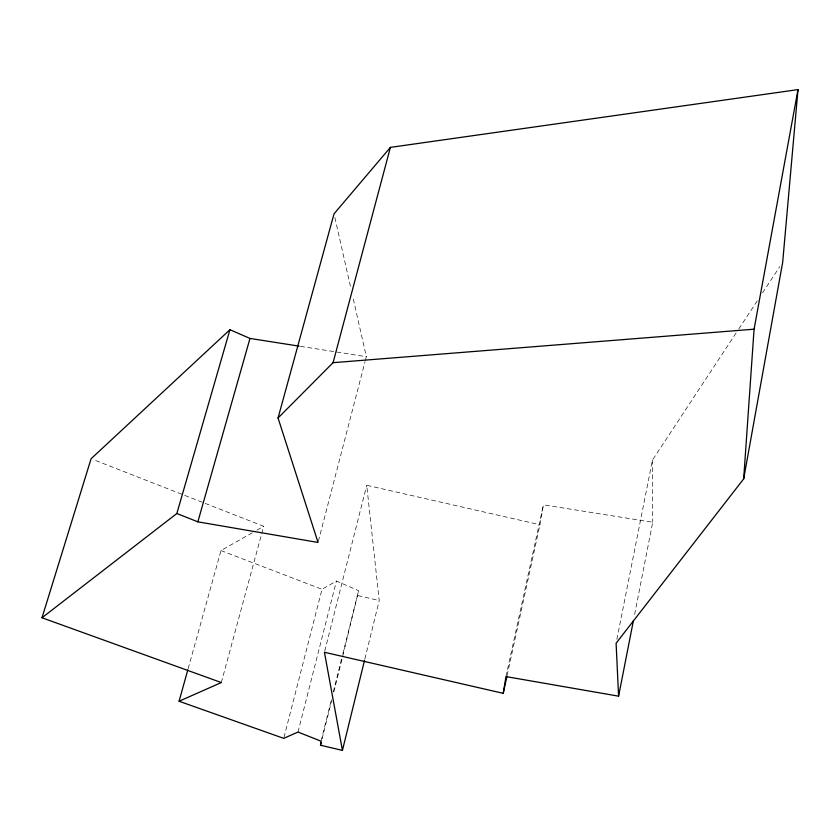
<?xml version="1.0" encoding="UTF-8"?>
<svg xmlns="http://www.w3.org/2000/svg" width="840" height="840" viewBox="0 0 840 840"><rect width="100%" height="100%" fill="white"/><g stroke="black" fill="none" stroke-linecap="round" stroke-linejoin="round"><path stroke-width="0.63" stroke-dasharray="4.2 3.15" d="M342.678 656.45L358.617 590.688L336.431 581.049L322.014 589.281L283.721 738.36M507.119 675.454L539.962 524.738L543.428 504.84L652.712 522.249L634.148 616.885M616.865 639.387L652.47 460.058L738.077 330.005M505.974 676.589L543.428 504.84M364.875 658.959L379.207 600.548L366.733 485.289L539.962 524.738M322.098 738.906L331.916 699.583M333.816 691.971L342.363 657.72M321.027 741.163L331.454 699.437M333.344 691.845L341.565 658.97M342.825 653.909L358.617 590.688M298 732.05L336.431 581.049M324.755 651L366.733 485.289M318.381 541.191L365.022 361.725M365.358 360.465L366.334 356.675L352.79 296.73M221.319 682.553L263.708 526.281L93.513 459.701M188.16 668.598L220.994 550.578L252.472 532.676M738.801 328.913L758.216 299.407M762.531 292.845L779.803 266.627M256.966 530.114L263.708 526.281M300.405 346.332L366.334 356.675M357.882 595.571L379.207 600.548M220.994 550.578L322.014 589.281M334.908 217.665L350.763 287.805M652.47 460.058L652.712 522.249"/><path stroke-width="1.26" d="M179.078 701.243L283.721 738.36L298 732.05L321.027 741.163L320.512 745.248L342.437 750.393L324.429 652.271L503.223 693.336L505.974 676.589L618.597 696.171L616.098 643.23L743.673 478.884L754.068 329.196L798 89.607L390.39 147.378L334.036 213.833L278.05 418.005L318.045 542.451L197.852 521.84L176.852 513.503L42 617.768L221.319 682.553L179.078 701.243L187.814 669.858M798 89.607L782.681 262.248L743.673 478.884M618.597 696.171L633.392 620.718M503.223 693.336L506.846 676.736M342.437 750.393L364.56 660.23M320.512 745.248L321.143 742.707M278.05 418.005L333.07 362.681L390.39 147.378M197.852 521.84L249.984 338.436L229.929 329.711L91.088 458.756L42 617.768M176.852 513.503L229.929 329.711M333.07 362.681L754.068 329.196M249.984 338.436L299.114 346.132"/></g></svg>
